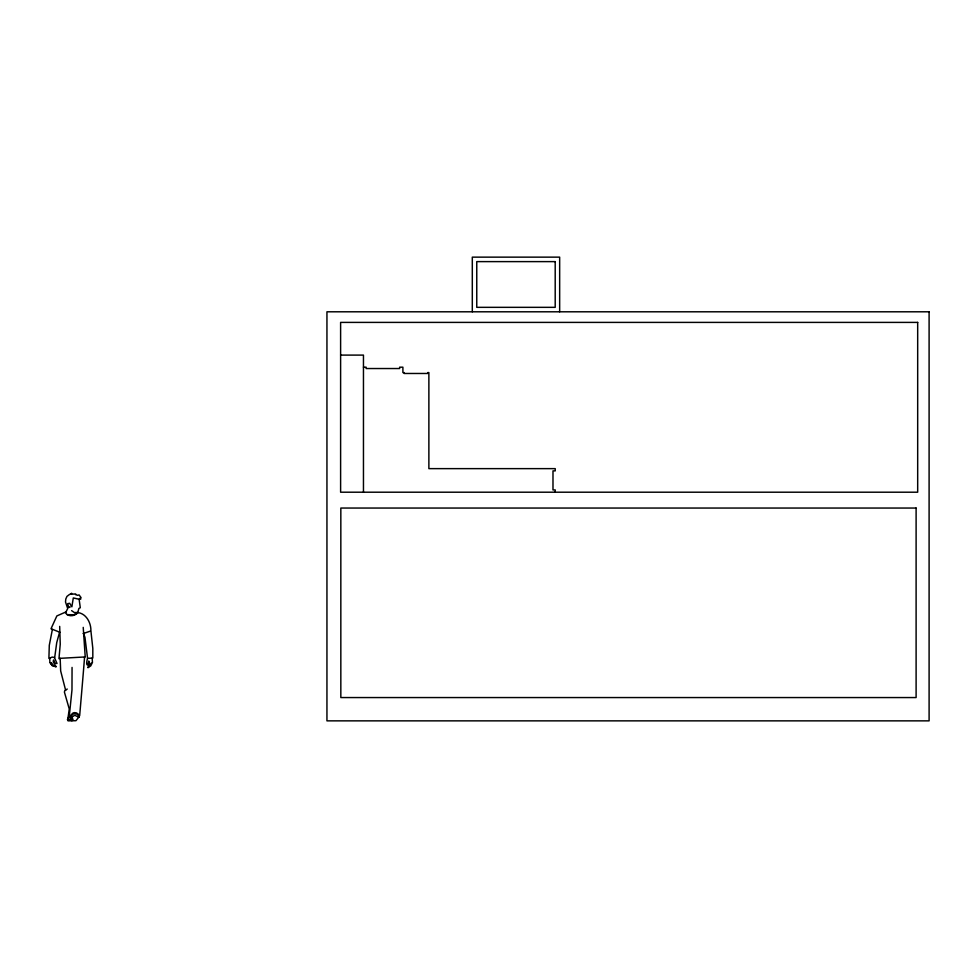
<?xml version="1.0" encoding="UTF-8"?>
<svg xmlns="http://www.w3.org/2000/svg" width="978" height="978" viewBox="0 0 978 978"><rect width="100%" height="100%" fill="white"/><g stroke="black" fill="none" stroke-linecap="round" stroke-linejoin="round"><path stroke-width="1.47" d="M83.228 627.375L85.22 656.947L60.159 658.328L60.673 670.957L65.599 690.162M84.585 656.898C83.044 676.568 81.321 696.312 79.658 715.737L78.986 715.566C78.032 712.106 72.604 711.361 71.272 714.991L71.663 717.974L73.118 719.295L71.174 720.383L71.602 715.273L73.986 713.549L77.482 714.246L79.084 716.788L75.966 720.7L68.032 720.859L67.763 718.268L70.196 717.033M72.054 667.412L71.981 689.918L69.536 713.72L70.587 719.05L72.164 718.39M68.607 606.641L65.538 612.925C68.411 617.155 75.061 616.25 77.959 612.534M52.384 629.392L49.291 645.309L48.9 658.475L52.201 657.082L54.695 657.509L56.736 642.583L59.548 632.314M91.235 663.047L88.008 667.668L89.291 663.854L88.778 661.006L87.873 665.162C85.697 665.431 87.066 659.832 87.568 658.377L92.812 658.06L92.812 648.377L90.905 630.908C91.101 621.25 84.573 611.25 74.438 612.607L71.614 610.627M71.516 717.449L74.731 715.248L78.839 717.253M77.775 612.509L78.9 608.438L80.294 607.741L79.12 599.245L73.301 597.949L71.871 606.812L69.634 603.292L67.69 603.658L68.374 606.36L69.23 607.411L70.208 606.983M54.401 657.46L57.03 663.536L54.841 663.108L53.521 659.967L53.252 661.751L56.149 666.8L52.396 665.774L49.866 662.338L49.731 657.803M79.12 599.245L80.819 599.049L80.172 598.071L81.076 597.644L79.084 594.917L77.617 595.296L75.599 594.636L75.697 593.939L71.382 594.208L71.651 593.279L69.108 594.746L66.944 596.409L65.795 599.025L65.514 601.971L67.47 607.839M67.25 689.038L64.792 690.7L64.401 692.057L69.255 708.964L68.081 717.485L69.047 717.18M77.592 612.986L73.766 614.746L67.164 614.661M90.416 631.103L83.252 633.548M60.159 658.328L58.973 658.683L60.245 644.16L59.682 626.385M67.348 719.661L70.978 719.502M66.235 611.812L56.858 615.932L51.015 628.756L59.939 632.301M87.568 658.377L84.952 637.326L83.497 633.512M88.179 667.497L90.722 665.92L92.458 662.461L92.152 658.072M340.613 355.1L363.461 355.1L363.461 492.203M363.461 367.19L366.139 367.19L366.139 368.535L399.635 368.535L399.635 367.19L402.899 367.19L402.899 372.569L404.11 372.569L404.11 373.474L427.789 373.474L427.789 372.569L428.877 372.569L428.877 468.633L555.223 468.633L555.223 470.883L552.986 470.883L552.986 489.929L555.223 489.929L555.223 492.203M71.174 720.383L72.03 720.7M52.25 665.566L50.294 662.913M55.66 666.617L53.57 665.627L51.259 662.571M78.986 715.566L79.084 716.788M559.66 311.799L559.66 257.141L472.301 257.141L472.301 311.799M555.198 261.615L476.763 261.615L476.763 307.337L555.198 307.337L555.198 261.615M929.1 311.799L326.945 311.799L326.945 720.859L929.1 720.859L929.1 311.799M917.682 322.398L340.613 322.398L340.613 492.203L917.682 492.203L917.682 322.398M916.105 508.047L340.833 508.047L340.833 697.558L916.105 697.558L916.105 508.047"/></g></svg>
